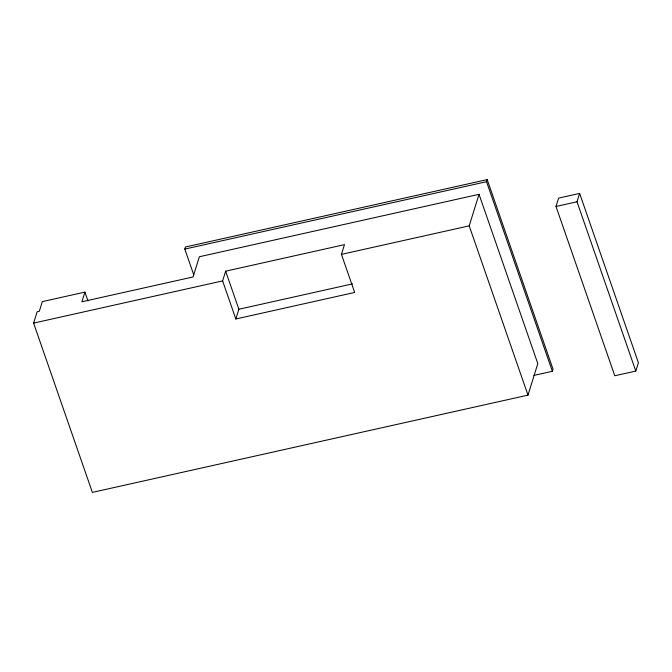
<?xml version="1.0" encoding="UTF-8"?>
<svg xmlns="http://www.w3.org/2000/svg" width="672" height="672" viewBox="0 0 672 672"><rect width="100%" height="100%" fill="white"/><g stroke="black" fill="none" stroke-linecap="round" stroke-linejoin="round"><path stroke-width="1.01" d="M84.916 292.11L81.9 301.778L193.057 276.965L199.357 256.754L479.035 194.317L537.81 363.602L527.99 395.136L92.375 492.391L33.6 323.106L37.128 311.774L39.312 311.287L42.319 301.619L84.916 292.11L88.007 301.014M193.721 274.747L184.808 249.077L185.464 246.968L487.192 179.609L553.014 369.18L552.359 371.288L533.946 375.396M222.617 280.904L225.649 271.177L344.476 244.642L341.443 254.369L354.665 292.454L235.838 318.982L222.617 280.904L33.6 323.106M235.838 318.982L238.871 309.254L225.649 271.177M527.99 395.136L469.216 225.851L479.035 194.317M552.359 371.288L486.536 181.709L487.192 179.609M556.004 206.472L558.608 198.106L579.625 193.41L638.4 362.704L635.796 371.07L614.779 375.757L556.004 206.472L577.013 201.776L579.625 193.41M184.808 249.077L486.536 181.709M341.443 254.369L469.216 225.851M238.871 309.254L352.573 283.87M577.013 201.776L635.796 371.07"/></g></svg>
